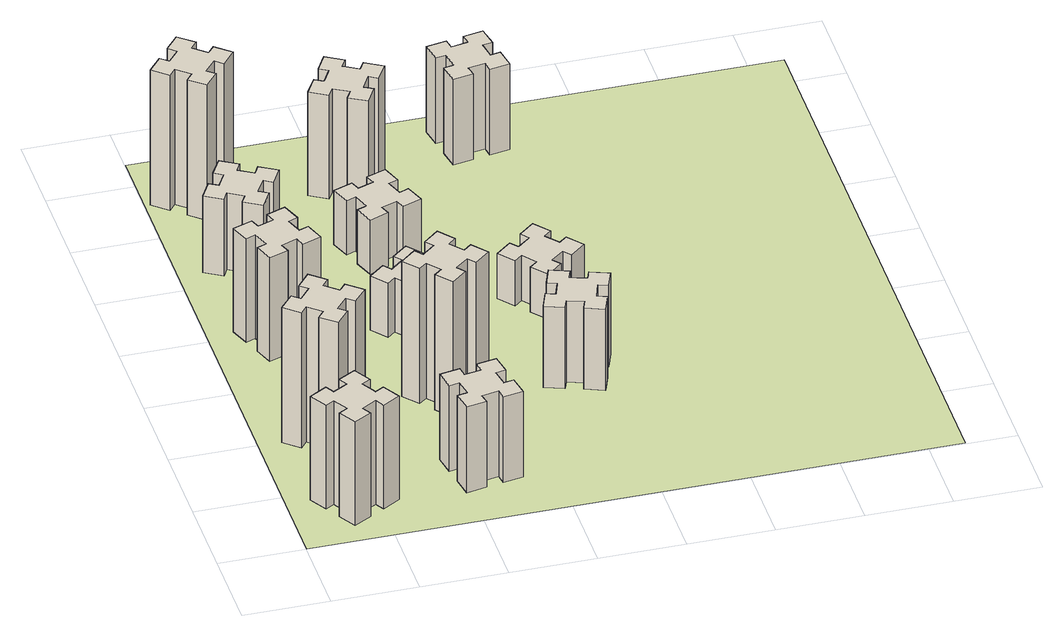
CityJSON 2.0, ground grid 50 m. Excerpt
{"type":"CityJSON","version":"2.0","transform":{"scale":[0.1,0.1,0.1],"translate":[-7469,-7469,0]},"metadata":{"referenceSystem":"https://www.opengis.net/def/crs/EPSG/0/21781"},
"CityObjects":{
"building1":{"type":"Building","attributes":{"class":"1000","function":"1000","usage":"1000","yearOfConstruction":2016,"roofType":"1000","measuredHeight":69,"storeysAboveGround":30,"storeysBelowGround":0},"geometry":[{"type":"Solid","lod":"1","boundaries":[[[[0,1,2,3,4,5,6,7,8,9,10,11,12,13,14,15,16,17,18,19]],[[17,16,20,21]],[[16,15,22,20]],[[15,14,23,22]],[[14,13,24,23]],[[13,12,25,24]],[[12,11,26,25]],[[11,10,27,26]],[[10,9,28,27]],[[9,8,29,28]],[[8,7,30,29]],[[7,6,31,30]],[[6,5,32,31]],[[5,4,33,32]],[[4,3,34,33]],[[3,2,35,34]],[[2,1,36,35]],[[1,0,37,36]],[[0,19,38,37]],[[19,18,39,38]],[[18,17,21,39]],[[24,25,26,27,28,29,30,31,32,33,34,35,36,37,38,39,21,20,22,23]]]]}]},
"building2":{"type":"Building","attributes":{"class":"1000","function":"1000","usage":"1000","yearOfConstruction":2016,"roofType":"1000","measuredHeight":90,"storeysAboveGround":30,"storeysBelowGround":0},"geometry":[{"type":"Solid","lod":"1","boundaries":[[[[40,41,42,43,44,45,46,47,48,49,50,51,52,53,54,55,56,57,58,59]],[[57,56,60,61]],[[56,55,62,60]],[[55,54,63,62]],[[54,53,64,63]],[[53,52,65,64]],[[52,51,66,65]],[[51,50,67,66]],[[50,49,68,67]],[[49,48,69,68]],[[48,47,70,69]],[[47,46,71,70]],[[46,45,72,71]],[[45,44,73,72]],[[44,43,74,73]],[[43,42,75,74]],[[42,41,76,75]],[[41,40,77,76]],[[40,59,78,77]],[[59,58,79,78]],[[58,57,61,79]],[[64,65,66,67,68,69,70,71,72,73,74,75,76,77,78,79,61,60,62,63]]]]}]},
"building3":{"type":"Building","attributes":{"class":"1000","function":"1000","usage":"1000","yearOfConstruction":2016,"roofType":"1000","measuredHeight":69,"storeysAboveGround":30,"storeysBelowGround":0},"geometry":[{"type":"Solid","lod":"1","boundaries":[[[[80,81,82,83,84,85,86,87,88,89,90,91,92,93,94,95,96,97,98,99]],[[97,96,100,101]],[[96,95,102,100]],[[95,94,103,102]],[[94,93,104,103]],[[93,92,105,104]],[[92,91,106,105]],[[91,90,107,106]],[[90,89,108,107]],[[89,88,109,108]],[[88,87,110,109]],[[87,86,111,110]],[[86,85,112,111]],[[85,84,113,112]],[[84,83,114,113]],[[83,82,115,114]],[[82,81,116,115]],[[81,80,117,116]],[[80,99,118,117]],[[99,98,119,118]],[[98,97,101,119]],[[104,105,106,107,108,109,110,111,112,113,114,115,116,117,118,119,101,100,102,103]]]]}]},
"building4":{"type":"Building","attributes":{"class":"1000","function":"1000","usage":"1000","yearOfConstruction":2016,"roofType":"1000","measuredHeight":51,"storeysAboveGround":30,"storeysBelowGround":0},"geometry":[{"type":"Solid","lod":"1","boundaries":[[[[120,121,122,123,124,125,126,127,128,129,130,131,132,133,134,135,136,137,138,139]],[[137,136,140,141]],[[136,135,142,140]],[[135,134,143,142]],[[134,133,144,143]],[[133,132,145,144]],[[132,131,146,145]],[[131,130,147,146]],[[130,129,148,147]],[[129,128,149,148]],[[128,127,150,149]],[[127,126,151,150]],[[126,125,152,151]],[[125,124,153,152]],[[124,123,154,153]],[[123,122,155,154]],[[122,121,156,155]],[[121,120,157,156]],[[120,139,158,157]],[[139,138,159,158]],[[138,137,141,159]],[[144,145,146,147,148,149,150,151,152,153,154,155,156,157,158,159,141,140,142,143]]]]}]},
"building5":{"type":"Building","attributes":{"class":"1000","function":"1000","usage":"1000","yearOfConstruction":2016,"roofType":"1000","measuredHeight":57,"storeysAboveGround":30,"storeysBelowGround":0},"geometry":[{"type":"Solid","lod":"1","boundaries":[[[[160,161,162,163,164,165,166,167,168,169,170,171,172,173,174,175,176,177,178,179]],[[177,176,180,181]],[[176,175,182,180]],[[175,174,183,182]],[[174,173,184,183]],[[173,172,185,184]],[[172,171,186,185]],[[171,170,187,186]],[[170,169,188,187]],[[169,168,189,188]],[[168,167,190,189]],[[167,166,191,190]],[[166,165,192,191]],[[165,164,193,192]],[[164,163,194,193]],[[163,162,195,194]],[[162,161,196,195]],[[161,160,197,196]],[[160,179,198,197]],[[179,178,199,198]],[[178,177,181,199]],[[184,185,186,187,188,189,190,191,192,193,194,195,196,197,198,199,181,180,182,183]]]]}]},
"building6":{"type":"Building","attributes":{"class":"1000","function":"1000","usage":"1000","yearOfConstruction":2016,"roofType":"1000","measuredHeight":90,"storeysAboveGround":30,"storeysBelowGround":0},"geometry":[{"type":"Solid","lod":"1","boundaries":[[[[200,201,202,203,204,205,206,207,208,209,210,211,212,213,214,215,216,217,218,219]],[[217,216,220,221]],[[216,215,222,220]],[[215,214,223,222]],[[214,213,224,223]],[[213,212,225,224]],[[212,211,226,225]],[[211,210,227,226]],[[210,209,228,227]],[[209,208,229,228]],[[208,207,230,229]],[[207,206,231,230]],[[206,205,232,231]],[[205,204,233,232]],[[204,203,234,233]],[[203,202,235,234]],[[202,201,236,235]],[[201,200,237,236]],[[200,219,238,237]],[[219,218,239,238]],[[218,217,221,239]],[[224,225,226,227,228,229,230,231,232,233,234,235,236,237,238,239,221,220,222,223]]]]}]},
"building7":{"type":"Building","attributes":{"class":"1000","function":"1000","usage":"1000","yearOfConstruction":2016,"roofType":"1000","measuredHeight":90,"storeysAboveGround":30,"storeysBelowGround":0},"geometry":[{"type":"Solid","lod":"1","boundaries":[[[[240,241,242,243,244,245,246,247,248,249,250,251,252,253,254,255,256,257,258,259]],[[257,256,260,261]],[[256,255,262,260]],[[255,254,263,262]],[[254,253,264,263]],[[253,252,265,264]],[[252,251,266,265]],[[251,250,267,266]],[[250,249,268,267]],[[249,248,269,268]],[[248,247,270,269]],[[247,246,271,270]],[[246,245,272,271]],[[245,244,273,272]],[[244,243,274,273]],[[243,242,275,274]],[[242,241,276,275]],[[241,240,277,276]],[[240,259,278,277]],[[259,258,279,278]],[[258,257,261,279]],[[264,265,266,267,268,269,270,271,272,273,274,275,276,277,278,279,261,260,262,263]]]]}]},
"building8":{"type":"Building","attributes":{"class":"1000","function":"1000","usage":"1000","yearOfConstruction":2016,"roofType":"1000","measuredHeight":36,"storeysAboveGround":30,"storeysBelowGround":0},"geometry":[{"type":"Solid","lod":"1","boundaries":[[[[280,281,282,283,284,285,286,287,288,289,290,291,292,293,294,295,296,297,298,299]],[[297,296,300,301]],[[296,295,302,300]],[[295,294,303,302]],[[294,293,304,303]],[[293,292,305,304]],[[292,291,306,305]],[[291,290,307,306]],[[290,289,308,307]],[[289,288,309,308]],[[288,287,310,309]],[[287,286,311,310]],[[286,285,312,311]],[[285,284,313,312]],[[284,283,314,313]],[[283,282,315,314]],[[282,281,316,315]],[[281,280,317,316]],[[280,299,318,317]],[[299,298,319,318]],[[298,297,301,319]],[[304,305,306,307,308,309,310,311,312,313,314,315,316,317,318,319,301,300,302,303]]]]}]},
"building9":{"type":"Building","attributes":{"class":"1000","function":"1000","usage":"1000","yearOfConstruction":2016,"roofType":"1000","measuredHeight":36,"storeysAboveGround":30,"storeysBelowGround":0},"geometry":[{"type":"Solid","lod":"1","boundaries":[[[[320,321,322,323,324,325,326,327,328,329,330,331,332,333,334,335,336,337,338,339]],[[337,336,340,341]],[[336,335,342,340]],[[335,334,343,342]],[[334,333,344,343]],[[333,332,345,344]],[[332,331,346,345]],[[331,330,347,346]],[[330,329,348,347]],[[329,328,349,348]],[[328,327,350,349]],[[327,326,351,350]],[[326,325,352,351]],[[325,324,353,352]],[[324,323,354,353]],[[323,322,355,354]],[[322,321,356,355]],[[321,320,357,356]],[[320,339,358,357]],[[339,338,359,358]],[[338,337,341,359]],[[344,345,346,347,348,349,350,351,352,353,354,355,356,357,358,359,341,340,342,343]]]]}]},
"building10":{"type":"Building","attributes":{"class":"1000","function":"1000","usage":"1000","yearOfConstruction":2016,"roofType":"1000","measuredHeight":69,"storeysAboveGround":30,"storeysBelowGround":0},"geometry":[{"type":"Solid","lod":"1","boundaries":[[[[360,361,362,363,364,365,366,367,368,369,370,371,372,373,374,375,376,377,378,379]],[[377,376,380,381]],[[376,375,382,380]],[[375,374,383,382]],[[374,373,384,383]],[[373,372,385,384]],[[372,371,386,385]],[[371,370,387,386]],[[370,369,388,387]],[[369,368,389,388]],[[368,367,390,389]],[[367,366,391,390]],[[366,365,392,391]],[[365,364,393,392]],[[364,363,394,393]],[[363,362,395,394]],[[362,361,396,395]],[[361,360,397,396]],[[360,379,398,397]],[[379,378,399,398]],[[378,377,381,399]],[[384,385,386,387,388,389,390,391,392,393,394,395,396,397,398,399,381,380,382,383]]]]}]},
"building11":{"type":"Building","attributes":{"class":"1000","function":"1000","usage":"1000","yearOfConstruction":2016,"roofType":"1000","measuredHeight":54,"storeysAboveGround":30,"storeysBelowGround":0},"geometry":[{"type":"Solid","lod":"1","boundaries":[[[[400,401,402,403,404,405,406,407,408,409,410,411,412,413,414,415,416,417,418,419]],[[417,416,420,421]],[[416,415,422,420]],[[415,414,423,422]],[[414,413,424,423]],[[413,412,425,424]],[[412,411,426,425]],[[411,410,427,426]],[[410,409,428,427]],[[409,408,429,428]],[[408,407,430,429]],[[407,406,431,430]],[[406,405,432,431]],[[405,404,433,432]],[[404,403,434,433]],[[403,402,435,434]],[[402,401,436,435]],[[401,400,437,436]],[[400,419,438,437]],[[419,418,439,438]],[[418,417,421,439]],[[424,425,426,427,428,429,430,431,432,433,434,435,436,437,438,439,421,420,422,423]]]]}]},
"building12":{"type":"Building","attributes":{"class":"1000","function":"1000","usage":"1000","yearOfConstruction":2016,"roofType":"1000","measuredHeight":30,"storeysAboveGround":30,"storeysBelowGround":0},"geometry":[{"type":"Solid","lod":"1","boundaries":[[[[440,441,442,443,444,445,446,447,448,449,450,451,452,453,454,455,456,457,458,459]],[[457,456,460,461]],[[456,455,462,460]],[[455,454,463,462]],[[454,453,464,463]],[[453,452,465,464]],[[452,451,466,465]],[[451,450,467,466]],[[450,449,468,467]],[[449,448,469,468]],[[448,447,470,469]],[[447,446,471,470]],[[446,445,472,471]],[[445,444,473,472]],[[444,443,474,473]],[[443,442,475,474]],[[442,441,476,475]],[[441,440,477,476]],[[440,459,478,477]],[[459,458,479,478]],[[458,457,461,479]],[[464,465,466,467,468,469,470,471,472,473,474,475,476,477,478,479,461,460,462,463]]]]}]},
"building13":{"type":"Building","attributes":{"class":"1000","function":"1000","usage":"1000","yearOfConstruction":2016,"roofType":"1000","measuredHeight":57,"storeysAboveGround":30,"storeysBelowGround":0},"geometry":[{"type":"Solid","lod":"1","boundaries":[[[[480,481,482,483,484,485,486,487,488,489,490,491,492,493,494,495,496,497,498,499]],[[497,496,500,501]],[[496,495,502,500]],[[495,494,503,502]],[[494,493,504,503]],[[493,492,505,504]],[[492,491,506,505]],[[491,490,507,506]],[[490,489,508,507]],[[489,488,509,508]],[[488,487,510,509]],[[487,486,511,510]],[[486,485,512,511]],[[485,484,513,512]],[[484,483,514,513]],[[483,482,515,514]],[[482,481,516,515]],[[481,480,517,516]],[[480,499,518,517]],[[499,498,519,518]],[[498,497,501,519]],[[504,505,506,507,508,509,510,511,512,513,514,515,516,517,518,519,501,500,502,503]]]]}]},
"landuse1":{"type":"LandUse","attributes":{"name":"plot1","function":"1010"},"geometry":[{"type":"MultiSurface","lod":"1","boundaries":[[[520,521,522,523]]]}]}
},
"vertices":[
[255,364,0],[305,277,0],[253,247,0],[313,143,0],[417,203,0],[387,255,0],[474,305,0],[504,253,0],[608,313,0],[548,417,0],[496,387,0],[446,474,0],[498,504,0],[438,608,0],[334,548,0],[364,496,0],[277,446,0],[247,498,0],[143,438,0],[203,334,0],[277,446,690],[247,498,690],[364,496,690],[334,548,690],[438,608,690],[498,504,690],[446,474,690],[496,387,690],[548,417,690],[608,313,690],[504,253,690],[474,305,690],[387,255,690],[417,203,690],[313,143,690],[253,247,690],[305,277,690],[255,364,690],[203,334,690],[143,438,690],
[484,1067,0],[408,1132,0],[446,1178,0],[354,1255,0],[277,1163,0],[323,1124,0],[259,1048,0],[213,1086,0],[136,994,0],[228,917,0],[266,963,0],[343,899,0],[304,853,0],[396,776,0],[473,868,0],[427,906,0],[492,983,0],[538,944,0],[615,1036,0],[523,1113,0],[492,983,900],[538,944,900],[427,906,900],[473,868,900],[396,776,900],[304,853,900],[343,899,900],[266,963,900],[228,917,900],[136,994,900],[213,1086,900],[259,1048,900],[323,1124,900],[277,1163,900],[354,1255,900],[446,1178,900],[408,1132,900],[484,1067,900],[523,1113,900],[615,1036,900],
[366,1835,0],[460,1869,0],[480,1813,0],[593,1854,0],[552,1967,0],[496,1946,0],[462,2040,0],[518,2060,0],[477,2173,0],[364,2132,0],[385,2076,0],[291,2042,0],[270,2098,0],[157,2057,0],[199,1944,0],[255,1965,0],[289,1871,0],[233,1850,0],[274,1737,0],[387,1779,0],[289,1871,690],[233,1850,690],[255,1965,690],[199,1944,690],[157,2057,690],[270,2098,690],[291,2042,690],[385,2076,690],[364,2132,690],[477,2173,690],[518,2060,690],[462,2040,690],[496,1946,690],[552,1967,690],[593,1854,690],[480,1813,690],[460,1869,690],[366,1835,690],[387,1779,690],[274,1737,690],
[277,2625,0],[364,2575,0],[334,2523,0],[438,2463,0],[498,2567,0],[446,2597,0],[496,2684,0],[548,2654,0],[608,2758,0],[504,2818,0],[474,2766,0],[387,2816,0],[417,2868,0],[313,2928,0],[253,2824,0],[305,2794,0],[255,2707,0],[203,2737,0],[143,2633,0],[247,2573,0],[255,2707,510],[203,2737,510],[305,2794,510],[253,2824,510],[313,2928,510],[417,2868,510],[387,2816,510],[474,2766,510],[504,2818,510],[608,2758,510],[548,2654,510],[496,2684,510],[446,2597,510],[498,2567,510],[438,2463,510],[334,2523,510],[364,2575,510],[277,2625,510],[247,2573,510],[143,2633,510],
[1085,358,0],[1184,376,0],[1194,317,0],[1312,337,0],[1291,456,0],[1232,445,0],[1215,544,0],[1274,554,0],[1253,672,0],[1135,651,0],[1145,592,0],[1047,575,0],[1037,634,0],[918,613,0],[939,495,0],[998,505,0],[1016,407,0],[957,397,0],[977,278,0],[1096,299,0],[1016,407,570],[957,397,570],[998,505,570],[939,495,570],[918,613,570],[1037,634,570],[1047,575,570],[1145,592,570],[1135,651,570],[1253,672,570],[1274,554,570],[1215,544,570],[1232,445,570],[1291,456,570],[1312,337,570],[1194,317,570],[1184,376,570],[1085,358,570],[1096,299,570],[977,278,570],
[384,3387,0],[308,3452,0],[346,3498,0],[254,3575,0],[177,3483,0],[223,3444,0],[159,3368,0],[113,3406,0],[36,3314,0],[128,3237,0],[166,3283,0],[243,3219,0],[204,3173,0],[296,3096,0],[373,3188,0],[327,3226,0],[392,3303,0],[438,3264,0],[515,3356,0],[423,3433,0],[392,3303,900],[438,3264,900],[327,3226,900],[373,3188,900],[296,3096,900],[204,3173,900],[243,3219,900],[166,3283,900],[128,3237,900],[36,3314,900],[113,3406,900],[159,3368,900],[223,3444,900],[177,3483,900],[254,3575,900],[346,3498,900],[308,3452,900],[384,3387,900],[423,3433,900],[515,3356,900],
[1083,1332,0],[1006,1267,0],[968,1313,0],[876,1236,0],[953,1144,0],[999,1183,0],[1063,1106,0],[1017,1068,0],[1094,976,0],[1186,1053,0],[1148,1099,0],[1224,1163,0],[1263,1117,0],[1355,1194,0],[1278,1286,0],[1232,1248,0],[1167,1324,0],[1213,1363,0],[1136,1455,0],[1044,1378,0],[1167,1324,900],[1213,1363,900],[1232,1248,900],[1278,1286,900],[1355,1194,900],[1263,1117,900],[1224,1163,900],[1148,1099,900],[1186,1053,900],[1094,976,900],[1017,1068,900],[1063,1106,900],[999,1183,900],[953,1144,900],[876,1236,900],[968,1313,900],[1006,1267,900],[1083,1332,900],[1044,1378,900],[1136,1455,900],
[1083,1972,0],[1006,1907,0],[968,1953,0],[876,1876,0],[953,1784,0],[999,1823,0],[1063,1746,0],[1017,1708,0],[1094,1616,0],[1186,1693,0],[1148,1739,0],[1224,1803,0],[1263,1757,0],[1355,1834,0],[1278,1926,0],[1232,1888,0],[1167,1964,0],[1213,2003,0],[1136,2095,0],[1044,2018,0],[1167,1964,360],[1213,2003,360],[1232,1888,360],[1278,1926,360],[1355,1834,360],[1263,1757,360],[1224,1803,360],[1148,1739,360],[1186,1693,360],[1094,1616,360],[1017,1708,360],[1063,1746,360],[999,1823,360],[953,1784,360],[876,1876,360],[968,1953,360],[1006,1907,360],[1083,1972,360],[1044,2018,360],[1136,2095,360],
[1125,2716,0],[1031,2682,0],[1010,2738,0],[897,2697,0],[939,2584,0],[995,2605,0],[1029,2511,0],[973,2490,0],[1014,2377,0],[1127,2419,0],[1106,2475,0],[1200,2509,0],[1220,2453,0],[1333,2494,0],[1292,2607,0],[1236,2586,0],[1202,2680,0],[1258,2700,0],[1217,2813,0],[1104,2772,0],[1202,2680,360],[1258,2700,360],[1236,2586,360],[1292,2607,360],[1333,2494,360],[1220,2453,360],[1200,2509,360],[1106,2475,360],[1127,2419,360],[1014,2377,360],[973,2490,360],[1029,2511,360],[995,2605,360],[939,2584,360],[897,2697,360],[1010,2738,360],[1031,2682,360],[1125,2716,360],[1104,2772,360],[1217,2813,360],
[1186,3137,0],[1236,3224,0],[1288,3194,0],[1348,3298,0],[1244,3358,0],[1214,3306,0],[1127,3356,0],[1157,3408,0],[1053,3468,0],[993,3364,0],[1045,3334,0],[995,3247,0],[943,3277,0],[883,3173,0],[987,3113,0],[1017,3165,0],[1104,3115,0],[1074,3063,0],[1178,3003,0],[1238,3107,0],[1104,3115,690],[1074,3063,690],[1017,3165,690],[987,3113,690],[883,3173,690],[943,3277,690],[995,3247,690],[1045,3334,690],[993,3364,690],[1053,3468,690],[1157,3408,690],[1127,3356,690],[1214,3306,690],[1244,3358,690],[1348,3298,690],[1288,3194,690],[1236,3224,690],[1186,3137,690],[1238,3107,690],[1178,3003,690],
[1769,1300,0],[1735,1206,0],[1679,1227,0],[1637,1114,0],[1750,1073,0],[1771,1129,0],[1865,1095,0],[1844,1039,0],[1957,997,0],[1998,1110,0],[1942,1131,0],[1976,1225,0],[2032,1204,0],[2073,1317,0],[1960,1358,0],[1940,1302,0],[1846,1336,0],[1867,1392,0],[1754,1433,0],[1713,1320,0],[1846,1336,540],[1867,1392,540],[1940,1302,540],[1960,1358,540],[2073,1317,540],[2032,1204,540],[1976,1225,540],[1942,1131,540],[1998,1110,540],[1957,997,540],[1844,1039,540],[1865,1095,540],[1771,1129,540],[1750,1073,540],[1637,1114,540],[1679,1227,540],[1735,1206,540],[1769,1300,540],[1713,1320,540],[1754,1433,540],
[1972,1988,0],[1907,2064,0],[1953,2103,0],[1876,2195,0],[1784,2118,0],[1823,2072,0],[1746,2007,0],[1708,2053,0],[1616,1976,0],[1693,1884,0],[1739,1923,0],[1803,1846,0],[1757,1808,0],[1834,1716,0],[1926,1793,0],[1888,1839,0],[1964,1903,0],[2003,1857,0],[2095,1934,0],[2018,2026,0],[1964,1903,300],[2003,1857,300],[1888,1839,300],[1926,1793,300],[1834,1716,300],[1757,1808,300],[1803,1846,300],[1739,1923,300],[1693,1884,300],[1616,1976,300],[1708,2053,300],[1746,2007,300],[1823,2072,300],[1784,2118,300],[1876,2195,300],[1953,2103,300],[1907,2064,300],[1972,1988,300],[2018,2026,300],[2095,1934,300],
[1738,3465,0],[1756,3367,0],[1697,3357,0],[1717,3238,0],[1836,3259,0],[1825,3318,0],[1924,3336,0],[1934,3277,0],[2052,3297,0],[2031,3416,0],[1972,3405,0],[1955,3504,0],[2014,3514,0],[1993,3632,0],[1875,3611,0],[1885,3552,0],[1787,3535,0],[1777,3594,0],[1658,3573,0],[1679,3455,0],[1787,3535,570],[1777,3594,570],[1885,3552,570],[1875,3611,570],[1993,3632,570],[2014,3514,570],[1955,3504,570],[1972,3405,570],[2031,3416,570],[2052,3297,570],[1934,3277,570],[1924,3336,570],[1825,3318,570],[1836,3259,570],[1717,3238,570],[1697,3357,570],[1756,3367,570],[1738,3465,570],[1679,3455,570],[1658,3573,570],
[5,3705,0],[3705,3705,0],[3705,5,0],[5,5,0]
]}
